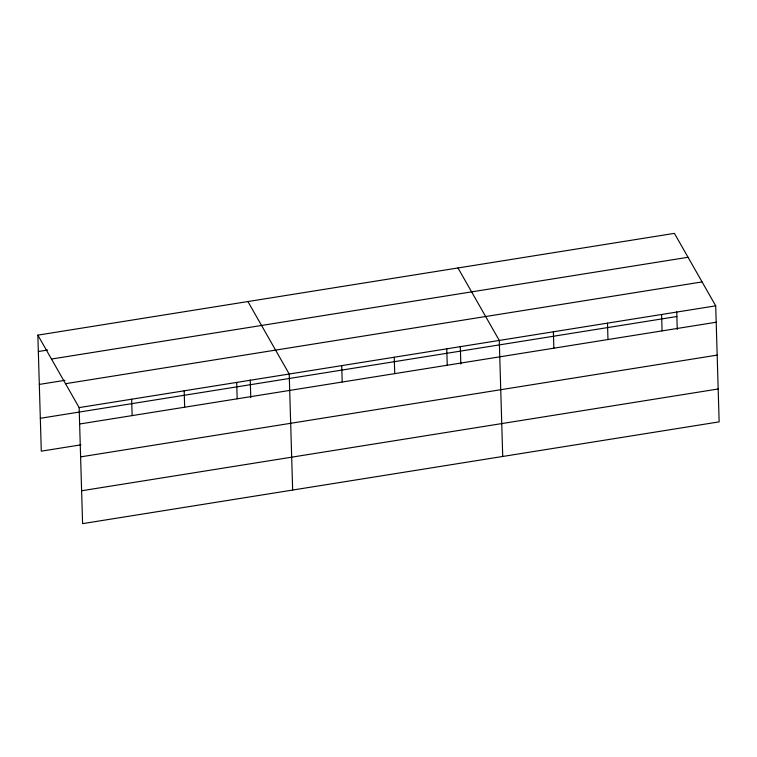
<?xml version="1.0" encoding="UTF-8"?>
<svg xmlns="http://www.w3.org/2000/svg" width="757" height="757" viewBox="0 0 757 757"><rect width="100%" height="100%" fill="white"/><g stroke="black" fill="none" stroke-linecap="round" stroke-linejoin="round"><path stroke-width="1.14" d="M37.85 335.133L674.411 233.364L715.706 305.837L719.15 421.867L82.589 523.636L79.144 407.607L37.85 335.133L41.294 451.163L80.971 444.823M38.333 351.532L47.672 350.037M51.476 359.045L688.037 257.276M39.317 384.414L64.988 380.307M65.518 383.695L702.08 281.916M79.144 407.607L715.706 305.837M40.32 418.29L676.881 316.511M79.627 424.005L716.188 322.236M80.611 456.887L717.172 355.109M81.614 490.763L718.175 388.984M457.985 267.969L499.279 340.442L502.724 456.471M247.918 301.551L289.212 374.024L292.656 490.053M676.739 311.846L677.26 329.427M661.599 314.486L662.082 330.885M607.493 323.135L607.975 339.533M553.386 331.784L553.869 348.182M460.313 346.441L460.833 364.032M446.762 348.835L447.245 365.234M394.246 357.228L394.728 373.627M341.729 365.631L342.211 382.02M250.245 380.033L250.766 397.614M236.695 382.417L237.178 398.816M184.178 390.811L184.661 407.209M131.661 399.213L132.144 415.612"/></g></svg>
